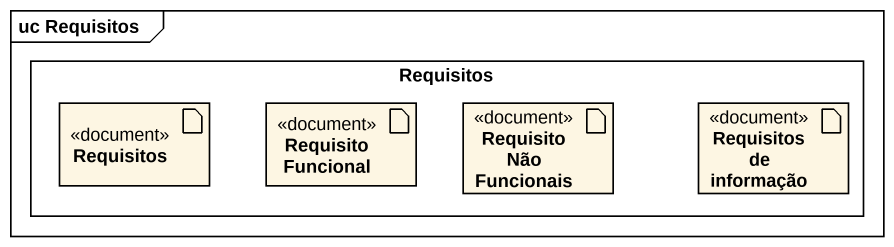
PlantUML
@startuml
mainframe uc Requisitos
rectangle Requisitos {
  artifact "Requisitos" as Requisitos_2 <<document>>
  artifact "Requisito Funcional" as Requisito_Funcional <<document>>
  artifact "Requisito Não Funcionais" as Requisito_Não_Funcionais <<document>>
  artifact "Requisitos de informação" as Requisitos_de_informação <<document>>
}
@enduml
